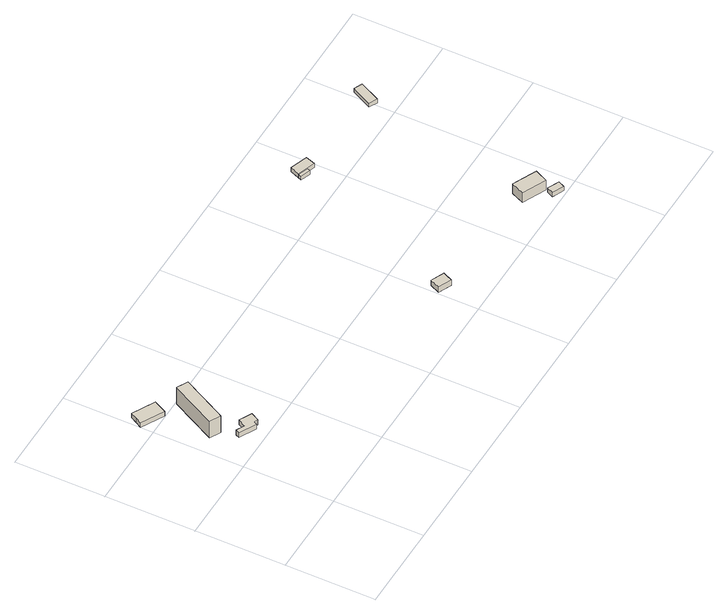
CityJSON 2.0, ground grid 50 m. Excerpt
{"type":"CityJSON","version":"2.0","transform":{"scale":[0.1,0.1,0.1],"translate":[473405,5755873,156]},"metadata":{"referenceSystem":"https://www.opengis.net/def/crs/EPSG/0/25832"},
"CityObjects":{
"building1":{"type":"Building","attributes":{"Gemeindeschluessel":"05711000","BezugspunktDach":"2000","function":"31001_3000","measuredHeight":3.05},"address":[{"country":"Germany","locality":"Bielefeld","thoroughfareNumber":"425","thoroughfareName":"Senner Hellweg"}],"geometry":[{"type":"Solid","lod":"1","boundaries":[[[[0,1,2,3,4]],[[5,6,7,8,9]],[[5,9,4,3]],[[6,5,3,2]],[[7,6,2,1]],[[8,7,1,0]],[[9,8,0,4]]]]}]},
"building2":{"type":"Building","attributes":{"Gemeindeschluessel":"05711000","BezugspunktDach":"2000","function":"31001_3000","measuredHeight":3.33},"address":[{"country":"Germany","locality":"Bielefeld","thoroughfareNumber":"425","thoroughfareName":"Senner Hellweg"}],"geometry":[{"type":"Solid","lod":"1","boundaries":[[[[10,11,12,13,14,15,16,17,18]],[[19,20,21,22,23,24,25,26,27]],[[19,27,18,17]],[[20,19,17,16]],[[21,20,16,15]],[[22,21,15,14]],[[23,22,14,13]],[[24,23,13,12]],[[25,24,12,11]],[[26,25,11,10]],[[27,26,10,18]]]]}]},
"building3":{"type":"Building","attributes":{"Gemeindeschluessel":"05711000","BezugspunktDach":"2100","function":"31001_3000","measuredHeight":11.58},"address":[{"country":"Germany","locality":"Bielefeld","thoroughfareNumber":"425","thoroughfareName":"Senner Hellweg"}],"geometry":[{"type":"Solid","lod":"1","boundaries":[[[[28,29,30,31]],[[32,33,34,35]],[[32,35,31,30]],[[33,32,30,29]],[[34,33,29,28]],[[35,34,28,31]]]]}]},
"building4":{"type":"Building","attributes":{"Gemeindeschluessel":"05711000","BezugspunktDach":"2000","function":"31001_1310","measuredHeight":4.09},"address":[{"country":"Germany","locality":"Bielefeld","thoroughfareNumber":"136","thoroughfareName":"Senner Hellweg"}],"geometry":[{"type":"Solid","lod":"1","boundaries":[[[[36,37,38,39]],[[40,41,42,43]],[[40,43,39,38]],[[41,40,38,37]],[[42,41,37,36]],[[43,42,36,39]]]]}]},
"building5":{"type":"Building","attributes":{"Gemeindeschluessel":"05711000","function":"31001_1310"},"address":[{"country":"Germany","locality":"Bielefeld","thoroughfareNumber":"134","thoroughfareName":"Senner Hellweg"}],"children":["building5-1","building5-2"]},
"building5-1":{"type":"BuildingPart","attributes":{"BezugspunktDach":"2000","measuredHeight":3.09},"parents":["building5"],"geometry":[{"type":"Solid","lod":"1","boundaries":[[[[44,45,46,47]],[[48,49,50,51]],[[48,51,47,46]],[[49,48,46,45]],[[50,49,45,44]],[[51,50,44,47]]]]}]},
"building5-2":{"type":"BuildingPart","attributes":{"BezugspunktDach":"2000","measuredHeight":2.54},"parents":["building5"],"geometry":[{"type":"Solid","lod":"1","boundaries":[[[[52,53,54,55]],[[56,57,49,58]],[[56,58,55,54]],[[57,56,54,53]],[[49,57,53,52]],[[58,49,52,55]]]]}]},
"building6":{"type":"Building","attributes":{"Gemeindeschluessel":"05711000","BezugspunktDach":"2000","function":"31001_1010","measuredHeight":8.88},"address":[{"country":"Germany","locality":"Bielefeld","thoroughfareNumber":"457","thoroughfareName":"Senner Hellweg"}],"geometry":[{"type":"Solid","lod":"1","boundaries":[[[[59,60,61,62]],[[63,64,65,66]],[[63,66,62,61]],[[64,63,61,60]],[[65,64,60,59]],[[66,65,59,62]]]]}]},
"building7":{"type":"Building","attributes":{"Gemeindeschluessel":"05711000","BezugspunktDach":"2000","function":"31001_9998","measuredHeight":2.85},"address":[{"country":"Germany","locality":"Bielefeld","thoroughfareNumber":"457","thoroughfareName":"Senner Hellweg"}],"geometry":[{"type":"Solid","lod":"1","boundaries":[[[[67,68,69,70]],[[71,72,73,74]],[[71,74,70,69]],[[72,71,69,68]],[[73,72,68,67]],[[74,73,67,70]]]]}]},
"building8":{"type":"Building","attributes":{"Gemeindeschluessel":"05711000","BezugspunktDach":"2000","function":"31001_9998","measuredHeight":3.25},"address":[{"country":"Germany","locality":"Bielefeld","thoroughfareNumber":"451","thoroughfareName":"Senner Hellweg"}],"geometry":[{"type":"Solid","lod":"1","boundaries":[[[[75,76,77,78]],[[79,80,81,82]],[[79,82,78,77]],[[80,79,77,76]],[[81,80,76,75]],[[82,81,75,78]]]]}]}
},
"vertices":[
[42,1144,39],[22,1105,39],[4,1072,39],[130,1006,39],[167,1078,39],[130,1006,9],[4,1072,9],[22,1105,9],[42,1144,9],[167,1078,9],
[243,656,47],[220,612,47],[175,636,47],[164,614,47],[257,565,47],[267,584,47],[285,574,47],[287,573,47],[312,620,47],[287,573,14],[285,574,14],[267,584,14],[257,565,14],[164,614,14],[175,636,14],[220,612,14],[243,656,14],[312,620,14],
[229,993,126],[98,740,126],[157,710,126],[288,962,126],[157,710,10],[98,740,10],[229,993,10],[288,962,10],
[1519,275,64],[1495,219,64],[1567,187,64],[1592,242,64],[1567,187,29],[1495,219,29],[1519,275,29],[1592,242,29],
[1870,1239,75],[1851,1186,75],[1949,1151,75],[1967,1205,75],[1949,1151,47],[1851,1186,47],[1870,1239,47],[1967,1205,47],
[1851,1186,72],[1844,1168,72],[1899,1148,72],[1905,1167,72],[1899,1148,47],[1844,1168,47],[1905,1167,47],
[2258,218,104],[2224,145,104],[2356,84,104],[2390,156,104],[2356,84,38],[2224,145,38],[2258,218,38],[2390,156,38],
[2345,71,68],[2328,35,68],[2392,5,68],[2409,41,68],[2392,5,39],[2328,35,39],[2345,71,39],[2409,41,39],
[2492,1223,80],[2436,1109,80],[2481,1087,80],[2537,1201,80],[2481,1087,54],[2436,1109,54],[2492,1223,54],[2537,1201,54]
]}
